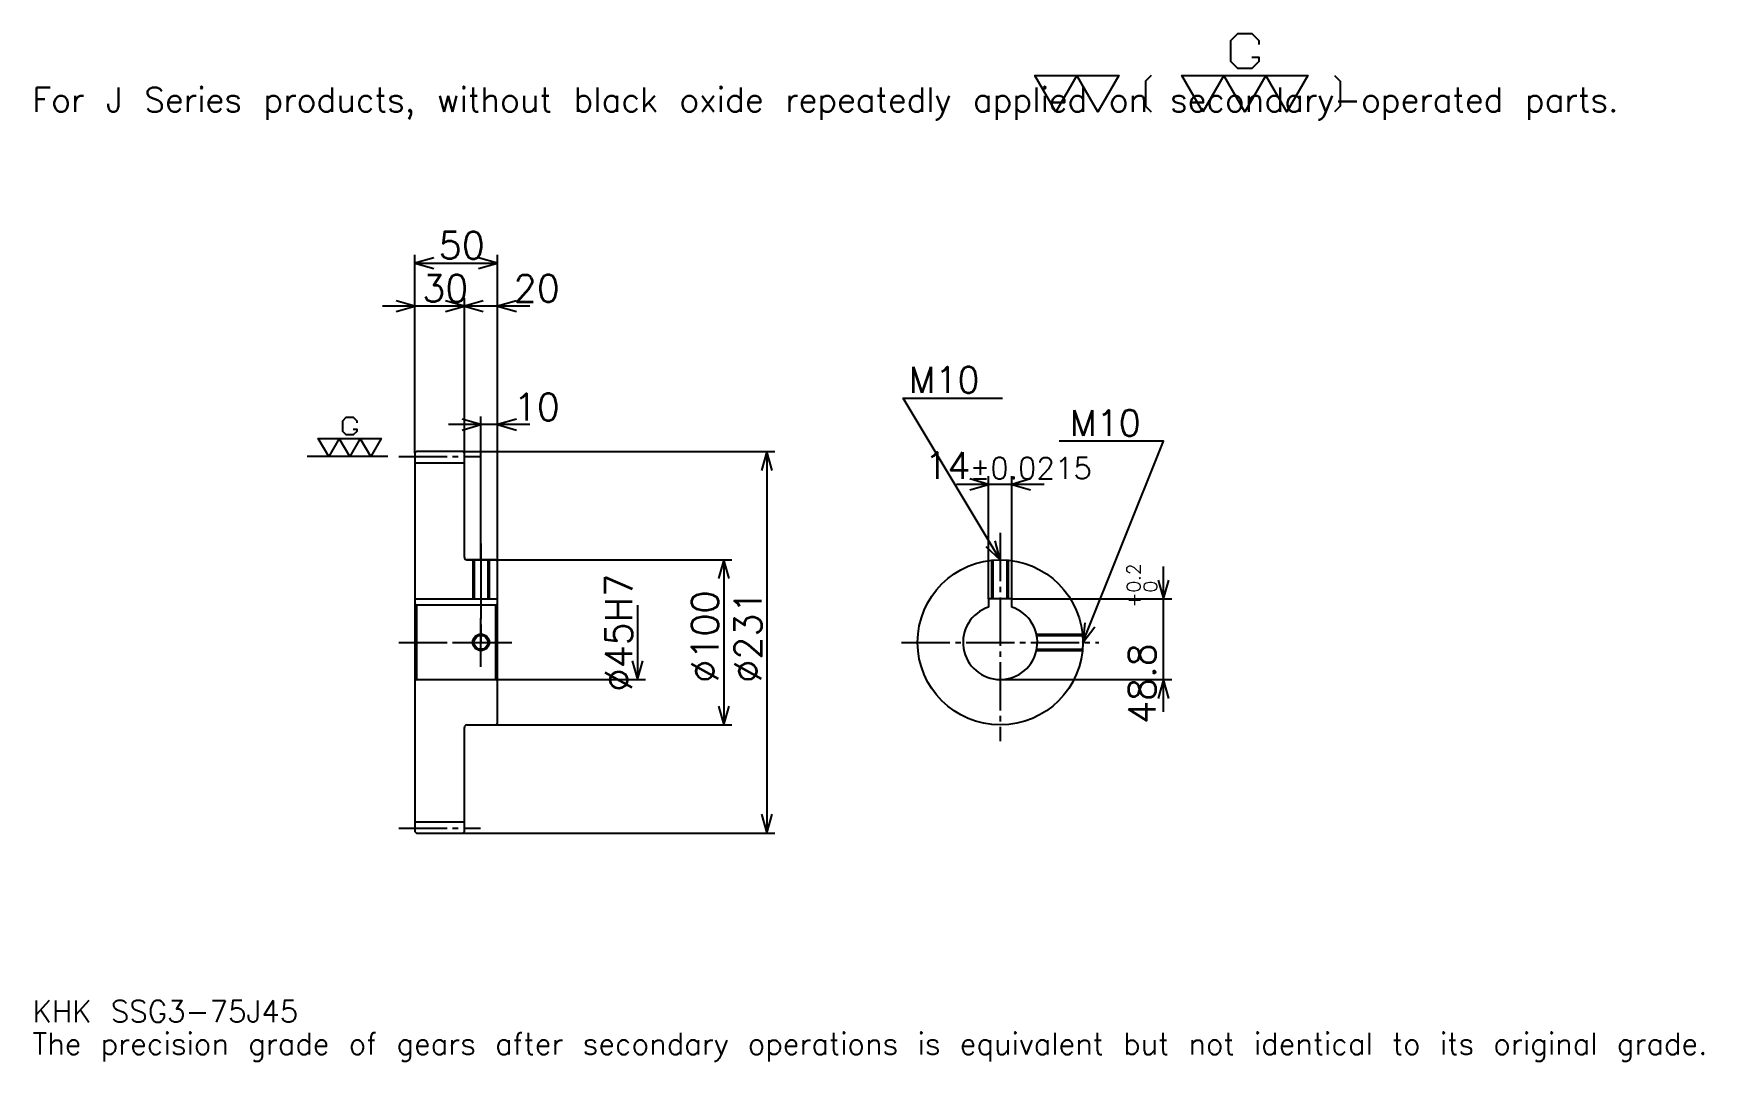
# Model space of a CAD drawing. Extents: x 33 to 1044, y 12 to 634.
import ezdxf

# ---------------------------------------------------------------- set-up
doc = ezdxf.new("R2010")
doc.units = 0
doc.linetypes.add('DASHDOT', pattern=[39.130436, 29.347826, -3.26087, 3.26087, -3.26087])
doc.layers.get('0').update_dxf_attribs({"linetype": 'CONTINUOUS'})
doc.layers.add('DASHDOT', color=6, linetype='DASHDOT')
doc.styles.add('KANJI', font='TXT', dxfattribs={"bigfont": 'BIGFONT'})

msp = doc.modelspace()

# ---------------------------------------------------------------- linework, layer by layer
at = {"color": 5}
for p, q in [((264.130432, 381.260864), (264.130432, 500.282593)), ((314.130432, 381.260864), (314.130432, 500.282593)), ((264.130432, 495.391296), (314.130432, 495.391296)), ((313.695648, 469.304352), (244.565216, 469.304352)), ((333.695648, 469.304352), (274.565216, 469.304352)), ((294.130432, 381.260864), (294.130432, 474.195679)), ((333.695648, 397.565216), (284.565216, 397.565216)), ((304.130432, 381.260864), (304.130432, 402.456543)), ((264.130432, 380.260864), (264.130432, 381.260864)), ((293.130432, 381.260864), (314.130432, 381.260864)), ((294.130432, 380.260864), (294.130432, 381.260864)), ((304.130432, 315.760864), (304.130432, 381.260864)), ((304.130432, 315.760864), (304.130432, 381.260864)), ((314.130432, 381.260864), (482.065216, 381.260864)), ((314.130432, 314.760864), (314.130432, 381.260864)), ((477.173889, 381.260864), (477.173889, 150.260864)), ((611.478271, 292.060852), (611.478271, 366.304352)), ((625.478271, 292.060852), (625.478271, 366.304352)), ((645.043457, 361.413025), (591.913086, 361.413025)), ((295.630432, 315.760864), (314.130432, 315.760864)), ((314.130432, 315.760864), (455.978271, 315.760864)), ((451.086975, 315.760864), (451.086975, 215.760864)), ((717.391296, 223.695648), (717.391296, 311.626068)), ((398.913025, 288.260864), (398.913025, 243.260864)), ((625.478271, 292.060852), (722.282593, 292.060852)), ((314.130432, 243.260864), (403.804352, 243.260864)), ((618.478271, 243.260864), (722.282593, 243.260864)), ((295.630432, 215.760864), (314.130432, 215.760864)), ((314.130432, 215.760864), (455.978271, 215.760864)), ((293.130432, 150.260864), (314.130432, 150.260864)), ((314.130432, 150.260864), (482.065216, 150.260864))]:
    msp.add_line(p, q, dxfattribs=at)
at = {"color": 7}
msp.add_line((247.82608, 378.260864), (198.91304, 378.260864), dxfattribs=at)
at = {"color": 4}
for p, q in [((264.130432, 374.510864), (294.130432, 374.510864)), ((264.130432, 292.060852), (314.130432, 292.060852)), ((265.130432, 288.260864), (265.130432, 243.260864)), ((313.130432, 288.260864), (314.130432, 289.260864)), ((313.130432, 243.260864), (314.130432, 242.260864)), ((264.130432, 157.010864), (294.130432, 157.010864))]:
    msp.add_line(p, q, dxfattribs=at)
at = {"color": 7}
for points in [[(770.869507, 620.021729), (775.108643, 620.021729), (775.108643, 617.478271), (770.869507, 613.239136), (762.391296, 613.239136), (758.152161, 617.478271), (758.152161, 630.195679), (762.391296, 634.434814), (770.869507, 634.434814), (775.108643, 630.195679), (775.108643, 627.652222)], [(652.173889, 586.956543), (639.456482, 609), (690.32605, 609), (677.608643, 586.956543), (664.891296, 609), (652.173889, 586.956543)], [(709.82605, 609), (706.434753, 605.608704), (706.434753, 590.347839), (709.82605, 586.956543)], [(741.195618, 586.956543), (728.478271, 609), (804.782593, 609), (792.065186, 586.956543), (779.347778, 609), (766.630432, 586.956543), (753.913025, 609), (741.195618, 586.956543)], [(820.891296, 609), (824.282593, 605.608704), (824.282593, 590.347839), (820.891296, 586.956543)], [(226.793472, 394.793457), (228.91304, 394.793457), (228.91304, 393.521729), (226.793472, 391.402161), (222.554352, 391.402161), (220.434784, 393.521729), (220.434784, 399.880432), (222.554352, 402), (226.793472, 402), (228.91304, 399.880432), (228.91304, 398.608704)], [(211.956512, 378.260864), (205.597824, 389.282593), (243.75, 389.282593), (237.391296, 378.260864), (231.032608, 389.282593), (224.67392, 378.260864), (218.315216, 389.282593), (211.956512, 378.260864)]]:
    msp.add_lwpolyline(points, dxfattribs=at)
at = {"color": 5}
for points in [[(275.543488, 498.652161), (264.130432, 495.391296), (275.543488, 492.130432)], [(302.717377, 492.130432), (314.130432, 495.391296), (302.717377, 498.652161)], [(252.717392, 466.043488), (264.130432, 469.304352), (252.717392, 472.565216)], [(282.717377, 466.043488), (294.130432, 469.304352), (282.717377, 472.565216)], [(305.543488, 472.565216), (294.130432, 469.304352), (305.543488, 466.043488)], [(325.543488, 472.565216), (314.130432, 469.304352), (325.543488, 466.043488)], [(618.478271, 315.760864), (559.782593, 413.586945), (619.782593, 413.586945)], [(292.717377, 394.304352), (304.130432, 397.565216), (292.717377, 400.82608)], [(325.543488, 400.82608), (314.130432, 397.565216), (325.543488, 394.304352)], [(668.478271, 265.760864), (717.391296, 387.5), (654.130432, 387.5)], [(480.434753, 369.847839), (477.173889, 381.260864), (473.913025, 369.847839)], [(600.065186, 358.152161), (611.478271, 361.413025), (600.065186, 364.67392)], [(636.891357, 364.67392), (625.478271, 361.413025), (636.891357, 358.152161)], [(609.81012, 323.869751), (618.478271, 315.760864), (615.402466, 327.225159)], [(454.347839, 304.347809), (451.086975, 315.760864), (447.826111, 304.347809)], [(714.130432, 303.473907), (717.391296, 292.060852), (720.652161, 303.473907)], [(669.70752, 277.566803), (668.478271, 265.760864), (675.759033, 275.135376)], [(395.652161, 254.673904), (398.913025, 243.260864), (402.173889, 254.673904)], [(720.652161, 231.847824), (717.391296, 243.260864), (714.130432, 231.847824)], [(447.826111, 227.173904), (451.086975, 215.760864), (454.347839, 227.173904)], [(473.913025, 161.673904), (477.173889, 150.260864), (480.434753, 161.673904)]]:
    msp.add_lwpolyline(points, dxfattribs=at)
at = {"color": 4}
for points in [[(294.130432, 317.260864), (294.130432, 380.260864), (293.130432, 381.260864), (265.130432, 381.260864), (264.130432, 380.260864), (264.130432, 242.260864)], [(295.630432, 215.760864), (313.130432, 215.760864), (314.130432, 216.760864), (314.130432, 314.760864), (313.130432, 315.760864), (295.630432, 315.760864)], [(299.130432, 315.760864), (299.130432, 292.060852)], [(299.94043, 315.760864), (299.94043, 292.060852)], [(308.320435, 315.760864), (308.320435, 292.060852)], [(309.130432, 315.760864), (309.130432, 292.060852)], [(613.478271, 292.060852), (613.478271, 315.510223)], [(614.288269, 292.060852), (614.288269, 315.584991)], [(622.668274, 292.060852), (622.668274, 315.584991)], [(623.478271, 292.060852), (623.478271, 315.510223)], [(264.130432, 242.260864), (265.130432, 243.260864), (313.130432, 243.260864), (313.130432, 288.260864), (265.130432, 288.260864), (264.130432, 289.260864)], [(625.478271, 287.144257), (625.478271, 292.060852), (611.478271, 292.060852), (611.478271, 287.144257)], [(640.415649, 270.760864), (668.227661, 270.760864)], [(640.584717, 269.950867), (668.302368, 269.950867)], [(640.415649, 260.760864), (668.227661, 260.760864)], [(640.584717, 261.570862), (668.302368, 261.570862)], [(264.130432, 242.260864), (264.130432, 151.260864), (265.130432, 150.260864), (293.130432, 150.260864), (294.130432, 151.260864), (294.130432, 214.260864)]]:
    msp.add_lwpolyline(points, dxfattribs=at)
for centre, radius in [((618.478271, 265.760864), 50), ((304.130432, 265.760864), 4.19)]:
    msp.add_circle(centre, radius, dxfattribs=at)
at = {"color": 7}
msp.add_circle((304.130432, 265.760864), 5, dxfattribs=at)
at = {"color": 4}
for centre, radius, start, end in [((295.630432, 317.260864), 1.5, 180, 270), ((618.478271, 265.760864), 22.5, 108.12620381, 71.87379619), ((295.630432, 214.260864), 1.5, 90, 180)]:
    msp.add_arc(centre, radius, start, end, dxfattribs=at)
at = {"layer": 'DASHDOT', "color": 7}
for p, q in [((254.347824, 378.260864), (303.913025, 378.260864)), ((618.478271, 332.065216), (618.478271, 205.978256)), ((304.130432, 315.760864), (304.130432, 265.760864)), ((254.347824, 265.760864), (323.913025, 265.760864)), ((558.695679, 265.760864), (678.260864, 265.760864)), ((254.347824, 153.260864), (303.913025, 153.260864))]:
    msp.add_line(p, q, dxfattribs=at)
for points in [[(304.130432, 325.543457), (304.130432, 282.278259)], [(304.130432, 250.978256), (304.130432, 280.543488)], [(289.347839, 265.760864), (318.913025, 265.760864)]]:
    msp.add_lwpolyline(points, dxfattribs=at)

# ---------------------------------------------------------------- texts
at = {"color": 7, "style": 'KANJI'}
for s, height, p in [('For J Series products, without black oxide repeatedly applied on secondary-operated parts.', 14.673913, (32.608696, 586.956543)), ('50', 16.304348, (278.532593, 498)), ('30', 16.304348, (268.532593, 471.913025)), ('20', 16.304348, (323.913025, 471.913025)), ('M10', 15.652175, (563.043457, 416.847839)), ('10', 16.304348, (323.913025, 400.173889)), ('M10', 15.652175, (660.652161, 390.760864)), ('14', 16.304348, (572.594604, 364.67392)), ('%%p0.0215', 13.043478, (600.146973, 364.67392)), ('KHK SSG3-75J45', 13.043478, (32.608696, 35.869564)), ('The precision grade of gears after secondary operations is equivalent but not identical to its original grade.', 13.043478, (32.608696, 16.304348))]:
    msp.add_text(s, height=height, dxfattribs=at).set_placement(p)
for s, height, p in [('%%c45H7', 16.304348, (395.652161, 236.005432)), ('0.2', 8.152174, (703.369568, 295.993439)), ('%%c100', 16.304348, (447.826111, 241.304352)), ('+', 8.152174, (703.369568, 286.863007)), ('0', 8.152174, (713.478271, 295.993439)), ('%%c231', 16.304348, (473.913025, 241.304337)), ('48.8', 16.304348, (712.5, 216.291321))]:
    msp.add_text(s, height=height, rotation=90, dxfattribs=at).set_placement(p)

doc.saveas('drawing.dxf')
